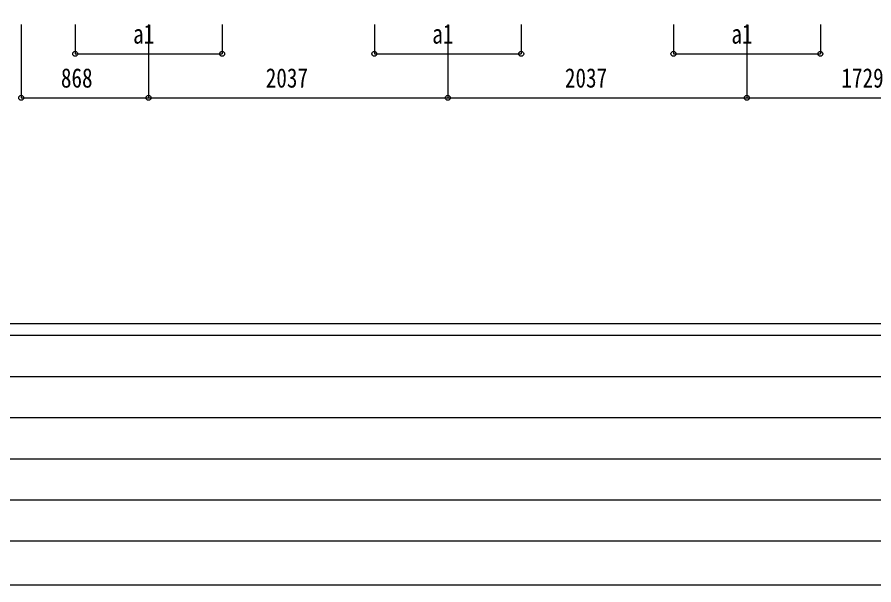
# Model space of a CAD drawing. Units: millimetres, scale not verified. Extents: x -16820 to 16820, y -11880 to 11880.
# Drawn here: x -13887 to -8053, y -11880 to -8010 of the extents above; entities that cross this region are included whole.
import ezdxf
from ezdxf.enums import TextEntityAlignment as Align

# ---------------------------------------------------------------- set-up
doc = ezdxf.new("R2010")
doc.units = ezdxf.units.MM
doc.header["$LTSCALE"] = 50
doc.layers.add('0-6_YKK_D', color=6, linetype='Continuous')
doc.layers.add('0-7_YKK_ZWAK', color=7, linetype='Continuous')
doc.styles.add('ＭＳ ゴシック', font='')
doc.styles.get('ＭＳ ゴシック').set_extended_font_data('MS Gothic')

msp = doc.modelspace()

# ---------------------------------------------------------------- linework, layer by layer
at = {"layer": '0-6_YKK_D'}
for p, q in [((-13859.92, -8060), (-13859.92, -8561)), ((-13491.92, -8060), (-13491.92, -8261)), ((-12991.92, -8060), (-12991.92, -8561)), ((-12991.92, -8060), (-12991.92, -8561)), ((-12491.92, -8060), (-12491.92, -8261)), ((-11454.92, -8060), (-11454.92, -8261)), ((-10954.92, -8060), (-10954.92, -8561)), ((-10954.92, -8060), (-10954.92, -8561)), ((-10454.92, -8060), (-10454.92, -8261)), ((-9417.92, -8060), (-9417.92, -8261)), ((-8917.92, -8060), (-8917.92, -8561)), ((-8917.92, -8060), (-8917.92, -8561)), ((-8417.92, -8060), (-8417.92, -8261)), ((-13491.92, -8260), (-12491.92, -8260)), ((-11454.92, -8260), (-10454.92, -8260)), ((-9417.92, -8260), (-8417.92, -8260)), ((-13859.92, -8560), (-12991.92, -8560)), ((-12991.92, -8560), (-10954.92, -8560)), ((-10954.92, -8560), (-8917.92, -8560)), ((-8917.92, -8560), (-7188.92, -8560))]:
    msp.add_line(p, q, dxfattribs=at)
for centre in [(-13491.92, -8260), (-12491.92, -8260), (-11454.92, -8260), (-10454.92, -8260), (-9417.92, -8260), (-8417.92, -8260), (-13859.92, -8560), (-12991.92, -8560), (-12991.92, -8560), (-10954.92, -8560), (-10954.92, -8560), (-8917.92, -8560), (-8917.92, -8560)]:
    msp.add_circle(centre, 17, dxfattribs=at)
at = {"layer": '0-7_YKK_ZWAK'}
for p, q in [((15580.08, -10100), (-15619.92, -10100)), ((-5219.92, -10180), (-15619.92, -10180)), ((-15449.92, -10460), (-5419.92, -10460)), ((-15449.92, -10740), (-5419.92, -10740)), ((-15449.92, -11020), (-5419.92, -11020)), ((-15449.92, -11300), (-5419.92, -11300)), ((-15619.92, -11580), (-5219.92, -11580))]:
    msp.add_line(p, q, dxfattribs=at)
msp.add_lwpolyline([(-16820, -11880), (16820, -11880), (16820, 11880), (-16820, 11880)], close=True, dxfattribs=at)

# ---------------------------------------------------------------- texts
at = {"layer": '0-6_YKK_D', "style": 'ＭＳ ゴシック', "width": 0.8}
for s, p in [('a1', (-13097.52, -8230)), ('a1', (-11060.52, -8230)), ('a1', (-9023.52, -8230)), ('868', (-13589.12, -8530)), ('2037', (-12194.22, -8530)), ('2037', (-10157.22, -8530)), ('1729', (-8274.22, -8530))]:
    msp.add_text(s, height=132, dxfattribs=at).set_placement(p, align=Align.BOTTOM_LEFT)

doc.saveas('drawing.dxf')
